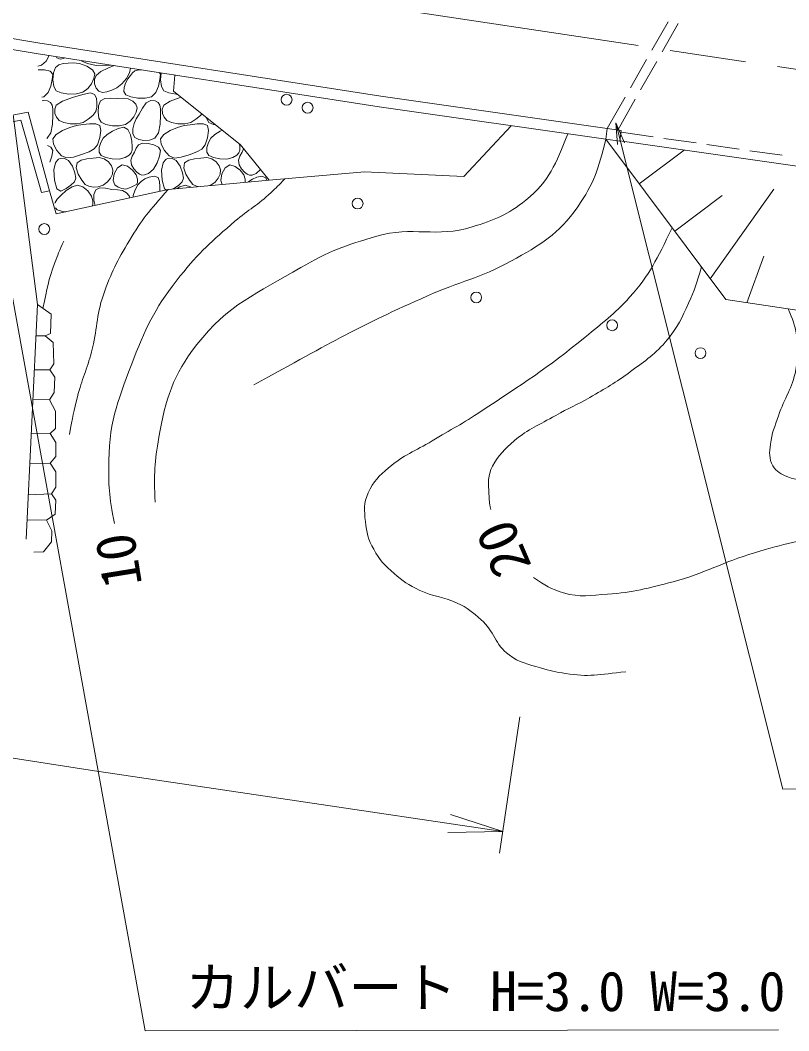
# Model space of a CAD drawing. Units: millimetres at full size, sheet at 1:1000; details may follow other scales. Extents: x 40000 to 680000, y 20000 to 380000.
# Drawn here: x 282512 to 317922, y 247830 to 294388 of the extents above; entities that cross this region are included whole.
import ezdxf
from ezdxf.enums import TextEntityAlignment as Align

# ---------------------------------------------------------------- set-up
doc = ezdxf.new("R2010")
doc.units = ezdxf.units.MM
doc.header["$LTSCALE"] = 1000
doc.linetypes.add('CHAIN', pattern=[18.5, 12, -1.5, 3.5, -1.5])
for name, color, linetype, lineweight in [('M-BGD', 7, 'Continuous', 13), ('M-BMK', 2, 'CHAIN', 13), ('M-BMK-ROW', 30, 'Continuous', 13), ('M-STR-HTXT', 7, 'Continuous', 13), ('S-STR-HTXT', 7, 'Continuous', 13)]:
    doc.layers.add(name, color=color, linetype=linetype, lineweight=lineweight)
doc.styles.add('ＭＳ ゴシック', font='')
doc.styles.get('ＭＳ ゴシック').set_extended_font_data('MS Gothic')

# ---------------------------------------------------------------- blocks, each defined once
blk = doc.blocks.new('open_arrow')
at = {"color": 0, "linetype": 'Continuous', "lineweight": -2}
blk.add_lwpolyline([(7.5, 1.25), (0, 0), (7.5, -1.25)], dxfattribs=at)

msp = doc.modelspace()

# ---------------------------------------------------------------- linework, layer by layer
at = {"layer": 'M-BGD'}
for p, q in [((277381, 294316), (283330, 293347)), ((312357, 294315), (311615, 293011)), ((277316, 293820), (283251, 292853)), ((312824, 294231), (312084, 292926)), ((283330, 293347), (299127, 290895)), ((283251, 292853), (299053, 290401)), ((283498, 292313), (283709, 292501)), ((283709, 292501), (283854, 292760)), ((284166, 292711), (284204, 292658)), ((284204, 292658), (284355, 292600)), ((284499, 292392), (284299, 292337)), ((284355, 292600), (284510, 292625)), ((284724, 292413), (284499, 292392)), ((284510, 292625), (284563, 292649)), ((284964, 292432), (284724, 292413)), ((285251, 292389), (284964, 292432)), ((285575, 292271), (285251, 292389)), ((285334, 292530), (285348, 292496)), ((285348, 292496), (285612, 292389)), ((285612, 292389), (286019, 292307)), ((311368, 292577), (310626, 291273)), ((311837, 292491), (311097, 291187)), ((283323, 292276), (283498, 292313)), ((283635, 292096), (283344, 292105)), ((283900, 292041), (283635, 292096)), ((284010, 291907), (283900, 292041)), ((284047, 291968), (284020, 291644)), ((284136, 292215), (284047, 291968)), ((284299, 292337), (284136, 292215)), ((285840, 292107), (285575, 292271)), ((285949, 291924), (285840, 292107)), ((285911, 291705), (285949, 291924)), ((286226, 292019), (286009, 291847)), ((286019, 292307), (286446, 292281)), ((286544, 292185), (286226, 292019)), ((286446, 292281), (286669, 292323)), ((286838, 292296), (286544, 292185)), ((287402, 291704), (287547, 291969)), ((287547, 291969), (287596, 292179)), ((287679, 291960), (287590, 291838)), ((287795, 292049), (287679, 291960)), ((287984, 292098), (287795, 292049)), ((288099, 292101), (287984, 292098)), ((288970, 291906), (288914, 291974)), ((289007, 291960), (288980, 291643)), ((283924, 291351), (283992, 291659)), ((283992, 291659), (284010, 291907)), ((284020, 291644), (284060, 291334)), ((285624, 291235), (285798, 291462)), ((285798, 291462), (285911, 291705)), ((286009, 291847), (285935, 291656)), ((285935, 291656), (285942, 291454)), ((286960, 291280), (287196, 291457)), ((287196, 291457), (287402, 291704)), ((287368, 291494), (287297, 291291)), ((287477, 291685), (287368, 291494)), ((287590, 291838), (287477, 291685)), ((288885, 291350), (288952, 291658)), ((288952, 291658), (288970, 291906)), ((288980, 291643), (289020, 291333)), ((283596, 290862), (283796, 291060)), ((283796, 291060), (283924, 291351)), ((284060, 291334), (284170, 291131)), ((284170, 291131), (284404, 291038)), ((284404, 291038), (284745, 290987)), ((284745, 290987), (285106, 290991)), ((285106, 290991), (285403, 291067)), ((285757, 291041), (285399, 290968)), ((285403, 291067), (285624, 291235)), ((285936, 290973), (285757, 291041)), ((285942, 291454), (286015, 291265)), ((286015, 291265), (286141, 291118)), ((286141, 291118), (286311, 291060)), ((286311, 291060), (286509, 291087)), ((286509, 291087), (286728, 291169)), ((286728, 291169), (286960, 291280)), ((287297, 291291), (287292, 291103)), ((287292, 291103), (287383, 290955)), ((288556, 290861), (288756, 291058)), ((288756, 291058), (288885, 291350)), ((289020, 291333), (289130, 291130)), ((289130, 291130), (289365, 291037)), ((289365, 291037), (289705, 290986)), ((283501, 290839), (283596, 290862)), ((283566, 290696), (283522, 290671)), ((283769, 290672), (283566, 290696)), ((283908, 290597), (283769, 290672)), ((283988, 290475), (283908, 290597)), ((284455, 290654), (284174, 290478)), ((284914, 290828), (284455, 290654)), ((285399, 290968), (284914, 290828)), ((286020, 290801), (285936, 290973)), ((286046, 290582), (286020, 290801)), ((286047, 290375), (286046, 290582)), ((286213, 290674), (286125, 290442)), ((286410, 290781), (286213, 290674)), ((286685, 290802), (286410, 290781)), ((286985, 290789), (286685, 290802)), ((287259, 290793), (286985, 290789)), ((287492, 290760), (287259, 290793)), ((287383, 290955), (287608, 290858)), ((287697, 290664), (287492, 290760)), ((287608, 290858), (287928, 290796)), ((287843, 290522), (287697, 290664)), ((287928, 290796), (288268, 290791)), ((288312, 290576), (288142, 290337)), ((288268, 290791), (288556, 290861)), ((288526, 290695), (288312, 290576)), ((288729, 290671), (288526, 290695)), ((288868, 290595), (288729, 290671)), ((288948, 290474), (288868, 290595)), ((289415, 290653), (289134, 290477)), ((289875, 290827), (289415, 290653)), ((289705, 290986), (289749, 290986)), ((289928, 290842), (289875, 290827)), ((299127, 290895), (309559, 289398)), ((310379, 290839), (309559, 289398)), ((310851, 290752), (310043, 289329)), ((284014, 290312), (283988, 290475)), ((284020, 290014), (284014, 290312)), ((284174, 290478), (284100, 290291)), ((284100, 290291), (284105, 290097)), ((284105, 290097), (284177, 289918)), ((285851, 289994), (285994, 290182)), ((285994, 290182), (286047, 290375)), ((286125, 290442), (286098, 290150)), ((286098, 290150), (286137, 289872)), ((287749, 289936), (287861, 290146)), ((287899, 290349), (287843, 290522)), ((287998, 290063), (287860, 289841)), ((287861, 290146), (287899, 290349)), ((288142, 290337), (287998, 290063)), ((288974, 290310), (288948, 290474)), ((288980, 290013), (288974, 290310)), ((289134, 290477), (289060, 290290)), ((289060, 290290), (289065, 290096)), ((289065, 290096), (289137, 289916)), ((290811, 289993), (290876, 290078)), ((299053, 290401), (309488, 288903)), ((283929, 289198), (284005, 289598)), ((284005, 289598), (284020, 290014)), ((284177, 289918), (284302, 289774)), ((284302, 289774), (284517, 289676)), ((284517, 289676), (284815, 289615)), ((284815, 289615), (285133, 289609)), ((285133, 289609), (285411, 289680)), ((285711, 289616), (285390, 289576)), ((285411, 289680), (285646, 289823)), ((285646, 289823), (285851, 289994)), ((285997, 289616), (285711, 289616)), ((286179, 289535), (285997, 289616)), ((286137, 289872), (286247, 289684)), ((286247, 289684), (286463, 289586)), ((287357, 289590), (287577, 289743)), ((287577, 289743), (287749, 289936)), ((287756, 289630), (287695, 289382)), ((287860, 289841), (287756, 289630)), ((288890, 289196), (288965, 289596)), ((288965, 289596), (288980, 290013)), ((289137, 289916), (289262, 289773)), ((289262, 289773), (289477, 289675)), ((289477, 289675), (289775, 289614)), ((289775, 289614), (290094, 289608)), ((290094, 289608), (290371, 289679)), ((290672, 289615), (290350, 289575)), ((290371, 289679), (290606, 289822)), ((290606, 289822), (290811, 289993)), ((290957, 289614), (290672, 289615)), ((291139, 289533), (290957, 289614)), ((291093, 289903), (291097, 289871)), ((291097, 289871), (291208, 289683)), ((291208, 289683), (291423, 289585)), ((283753, 288951), (283929, 289198)), ((284464, 289306), (284172, 289126)), ((284804, 289449), (284464, 289306)), ((285100, 289535), (284804, 289449)), ((285390, 289576), (285100, 289535)), ((286231, 289309), (286179, 289535)), ((286183, 288977), (286231, 289309)), ((286463, 289586), (286760, 289525)), ((286757, 289275), (286515, 289121)), ((287025, 289394), (286757, 289275)), ((286760, 289525), (287079, 289519)), ((287284, 289458), (287025, 289394)), ((287079, 289519), (287357, 289590)), ((287477, 289354), (287284, 289458)), ((287594, 289104), (287477, 289354)), ((287695, 289382), (287701, 289148)), ((287701, 289148), (287796, 288980)), ((288713, 288949), (288890, 289196)), ((289424, 289305), (289132, 289125)), ((289764, 289448), (289424, 289305)), ((290060, 289534), (289764, 289448)), ((290350, 289575), (290060, 289534)), ((291192, 289308), (291139, 289533)), ((291143, 288976), (291192, 289308)), ((291423, 289585), (291509, 289567)), ((291717, 289274), (291475, 289120)), ((291818, 289318), (291717, 289274)), ((310193, 289230), (311678, 289017)), ((283735, 288945), (283753, 288951)), ((284172, 289126), (284020, 288929)), ((284020, 288929), (284053, 288675)), ((284053, 288675), (284201, 288383)), ((286069, 288654), (286183, 288977)), ((286224, 288753), (286153, 288527)), ((286333, 288954), (286224, 288753)), ((286515, 289121), (286333, 288954)), ((287652, 288808), (287594, 289104)), ((287668, 288566), (287652, 288808)), ((287796, 288980), (287981, 288892)), ((288142, 288728), (287956, 288649)), ((287981, 288892), (288213, 288853)), ((288404, 288709), (288142, 288728)), ((288213, 288853), (288466, 288869)), ((288674, 288645), (288404, 288709)), ((288466, 288869), (288713, 288949)), ((289132, 289125), (288980, 288928)), ((288980, 288928), (289014, 288674)), ((289014, 288674), (289161, 288382)), ((291029, 288653), (291143, 288976)), ((291184, 288752), (291113, 288525)), ((291293, 288953), (291184, 288752)), ((291475, 289120), (291293, 288953)), ((292628, 288565), (292621, 288671)), ((310136, 288834), (375852, 279395)), ((312172, 288946), (313657, 288733)), ((314152, 288661), (315637, 288448)), ((283924, 288537), (283776, 288614)), ((284009, 288379), (283924, 288537)), ((283971, 288131), (284009, 288379)), ((284201, 288383), (284418, 288142)), ((285340, 288194), (285686, 288329)), ((285686, 288329), (285927, 288455)), ((285927, 288455), (286069, 288654)), ((286153, 288527), (286148, 288315)), ((286148, 288315), (286238, 288156)), ((287533, 288175), (287629, 288280)), ((287629, 288280), (287665, 288402)), ((287772, 288308), (287664, 288126)), ((287665, 288402), (287668, 288566)), ((287851, 288496), (287772, 288308)), ((287956, 288649), (287851, 288496)), ((288884, 288536), (288674, 288645)), ((288969, 288378), (288884, 288536)), ((288931, 288130), (288969, 288378)), ((289161, 288382), (289378, 288141)), ((290300, 288193), (290647, 288328)), ((290647, 288328), (290887, 288454)), ((290887, 288454), (291029, 288653)), ((291113, 288525), (291108, 288314)), ((291108, 288314), (291199, 288155)), ((292494, 288174), (292590, 288279)), ((292590, 288279), (292625, 288401)), ((292732, 288307), (292624, 288125)), ((292625, 288401), (292628, 288565)), ((292800, 288466), (292732, 288307)), ((311026, 286852), (313101, 288408)), ((316132, 288377), (317617, 288164)), ((283870, 287853), (283971, 288131)), ((284139, 287811), (284067, 287488)), ((284233, 287934), (284139, 287811)), ((284280, 287991), (284233, 287934)), ((284353, 288014), (284280, 287991)), ((284523, 288033), (284353, 288014)), ((284418, 288142), (284660, 288042)), ((284742, 287926), (284523, 288033)), ((284660, 288042), (284970, 288086)), ((284915, 287667), (284742, 287926)), ((284970, 288086), (285340, 288194)), ((285129, 287811), (285094, 287580)), ((285321, 287938), (285129, 287811)), ((285586, 288004), (285321, 287938)), ((285875, 288035), (285586, 288004)), ((286145, 288058), (285875, 288035)), ((286377, 288006), (286145, 288058)), ((286238, 288156), (286454, 288059)), ((286581, 287867), (286377, 288006)), ((286454, 288059), (286751, 287997)), ((286725, 287683), (286581, 287867)), ((286751, 287997), (287070, 287992)), ((287070, 287992), (287348, 288062)), ((287348, 288062), (287533, 288175)), ((287664, 288126), (287605, 287935)), ((287605, 287935), (287644, 287731)), ((287644, 287731), (287749, 287541)), ((288647, 287530), (288820, 287821)), ((288820, 287821), (288931, 288130)), ((289099, 287810), (289028, 287487)), ((289193, 287933), (289099, 287810)), ((289240, 287990), (289193, 287933)), ((289313, 288012), (289240, 287990)), ((289483, 288032), (289313, 288012)), ((289378, 288141), (289620, 288040)), ((289702, 287925), (289483, 288032)), ((289620, 288040), (289930, 288085)), ((289875, 287666), (289702, 287925)), ((289930, 288085), (290300, 288193)), ((290089, 287810), (290054, 287579)), ((290282, 287937), (290089, 287810)), ((290546, 288002), (290282, 287937)), ((290836, 288034), (290546, 288002)), ((291105, 288057), (290836, 288034)), ((291337, 288004), (291105, 288057)), ((291199, 288155), (291414, 288058)), ((291541, 287866), (291337, 288004)), ((291414, 288058), (291712, 287996)), ((291686, 287681), (291541, 287866)), ((291712, 287996), (292030, 287991)), ((292030, 287991), (292308, 288061)), ((292308, 288061), (292494, 288174)), ((292624, 288125), (292565, 287934)), ((292565, 287934), (292604, 287729)), ((284067, 287488), (284087, 287017)), ((285028, 287362), (284915, 287667)), ((285069, 287116), (285028, 287362)), ((285094, 287580), (285186, 287290)), ((285186, 287290), (285344, 287013)), ((286678, 287107), (286757, 287297)), ((286780, 287491), (286725, 287683)), ((286757, 287297), (286780, 287491)), ((286843, 287309), (286791, 287009)), ((286993, 287587), (286843, 287309)), ((287211, 287725), (286993, 287587)), ((287455, 287657), (287211, 287725)), ((287684, 287485), (287455, 287657)), ((287853, 287267), (287684, 287485)), ((287749, 287541), (287889, 287392)), ((287919, 287060), (287853, 287267)), ((287889, 287392), (288015, 287300)), ((288015, 287300), (288117, 287250)), ((288239, 287257), (288427, 287332)), ((288427, 287332), (288647, 287530)), ((289028, 287487), (289048, 287016)), ((289989, 287361), (289875, 287666)), ((290029, 287115), (289989, 287361)), ((290054, 287579), (290146, 287288)), ((290146, 287288), (290305, 287012)), ((291638, 287106), (291717, 287296)), ((291740, 287490), (291686, 287681)), ((291717, 287296), (291740, 287490)), ((291803, 287308), (291751, 287008)), ((291953, 287586), (291803, 287308)), ((292171, 287724), (291953, 287586)), ((292415, 287656), (292171, 287724)), ((292644, 287484), (292415, 287656)), ((292604, 287729), (292709, 287539)), ((292813, 287266), (292644, 287484)), ((292709, 287539), (292850, 287391)), ((292880, 287058), (292813, 287266)), ((292850, 287391), (292976, 287299)), ((292976, 287299), (293077, 287249)), ((293199, 287255), (293387, 287331)), ((293387, 287331), (293583, 287506)), ((284087, 287017), (284196, 286619)), ((284851, 286781), (285010, 286937)), ((285010, 286937), (285069, 287116)), ((285344, 287013), (285509, 286825)), ((285509, 286825), (285679, 286737)), ((286332, 286791), (286538, 286935)), ((286538, 286935), (286678, 287107)), ((286791, 287009), (286865, 286804)), ((286865, 286804), (287022, 286701)), ((287785, 286770), (287881, 286834)), ((287928, 286799), (287809, 286579)), ((287881, 286834), (287916, 286915)), ((287916, 286915), (287919, 287060)), ((288080, 286951), (287928, 286799)), ((288256, 287073), (288080, 286951)), ((288117, 287250), (288239, 287257)), ((288458, 287160), (288256, 287073)), ((288687, 287209), (288458, 287160)), ((288861, 287135), (288687, 287209)), ((288936, 286952), (288861, 287135)), ((288951, 286721), (288936, 286952)), ((289048, 287016), (289156, 286618)), ((289812, 286780), (289970, 286936)), ((289970, 286936), (290029, 287115)), ((290305, 287012), (290469, 286824)), ((290469, 286824), (290639, 286736)), ((291292, 286790), (291498, 286933)), ((291498, 286933), (291638, 287106)), ((291751, 287008), (291818, 286824)), ((292876, 286921), (292880, 287058)), ((293040, 286950), (293025, 286935)), ((293217, 287072), (293040, 286950)), ((293077, 287249), (293199, 287255)), ((293418, 287159), (293217, 287072)), ((293648, 287208), (293418, 287159)), ((293821, 287134), (293648, 287208)), ((293871, 287012), (293821, 287134)), ((284196, 286619), (284391, 286514)), ((284391, 286514), (284632, 286642)), ((284634, 286536), (284393, 286330)), ((284632, 286642), (284851, 286781)), ((284900, 286708), (284634, 286536)), ((285159, 286796), (284900, 286708)), ((285402, 286718), (285159, 286796)), ((285629, 286526), (285402, 286718)), ((285797, 286287), (285629, 286526)), ((285679, 286737), (285879, 286696)), ((285879, 286696), (286099, 286711)), ((285912, 286361), (285907, 286101)), ((285991, 286578), (285912, 286361)), ((286182, 286665), (285991, 286578)), ((286099, 286711), (286332, 286791)), ((286445, 286644), (286182, 286665)), ((286733, 286589), (286445, 286644)), ((287002, 286573), (286733, 286589)), ((287225, 286539), (287002, 286573)), ((287022, 286701), (287191, 286628)), ((287191, 286628), (287380, 286610)), ((287408, 286442), (287225, 286539)), ((287380, 286610), (287599, 286676)), ((287532, 286298), (287408, 286442)), ((287599, 286676), (287785, 286770)), ((287809, 286579), (287718, 286310)), ((288947, 286513), (288951, 286721)), ((289156, 286618), (289233, 286576)), ((289546, 286616), (289592, 286641)), ((289592, 286641), (289812, 286780)), ((289861, 286707), (289749, 286635)), ((290119, 286794), (289861, 286707)), ((290362, 286717), (290119, 286794)), ((290390, 286694), (290362, 286717)), ((290639, 286736), (290706, 286723)), ((291238, 286771), (291292, 286790)), ((314306, 282479), (317232, 286608)), ((284117, 285987), (284106, 285952)), ((284211, 286139), (284117, 285987)), ((284393, 286330), (284211, 286139)), ((285862, 286070), (285797, 286287)), ((285842, 285831), (285865, 285921)), ((285865, 285921), (285862, 286070)), ((285907, 286101), (285967, 285859)), ((287556, 286208), (287532, 286298)), ((287718, 286310), (287711, 286242)), ((312666, 284666), (314853, 286306)), ((284132, 285739), (284211, 285657)), ((284211, 285657), (284466, 285574)), ((284466, 285574), (284617, 285562)), ((315989, 281375), (316776, 283523))]:
    msp.add_line(p, q, dxfattribs=at)
for points in [[(293977, 287022), (292654, 288645), (289581, 291122), (289639, 291862)], [(282195, 290025), (283303, 281285), (282788, 270483)], [(283856, 286531), (284166, 285463), (289323, 286596), (293977, 287022), (298375, 287405), (302944, 287191), (305127, 289529)], [(309488, 288903), (315026, 281520), (335306, 278483), (346364, 276218), (354006, 274892), (375611, 277748), (377575, 279235)], [(283303, 281285), (283934, 280848), (283914, 279956), (283668, 279842), (283234, 279846)], [(283668, 279842), (284028, 279538), (284066, 278552), (283876, 278286), (283160, 278286)], [(283876, 278286), (284104, 277944), (284084, 277242), (283857, 276901), (283094, 276907)], [(283857, 276901), (284141, 276369), (284141, 275572), (283894, 275345), (283019, 275330)], [(283894, 275345), (284160, 274927), (284160, 274282), (283894, 273978), (282953, 273945)], [(283894, 273978), (284160, 273580), (284159, 272878), (283951, 272574), (282885, 272524)], [(283951, 272574), (284159, 272270), (284121, 271625), (283723, 271360), (282830, 271363)], [(283723, 271360), (283969, 270866), (283950, 270354), (283589, 269899), (283134, 269880)]]:
    msp.add_lwpolyline(points, dxfattribs=at)
for points in [[(276373, 288594), (276323, 288904), (282876, 290155), (283856, 286531), (283495, 286455), (282547, 289776)], [(309559, 289398), (309488, 288903), (310132, 288811), (310203, 289306)]]:
    msp.add_lwpolyline(points, close=True, dxfattribs=at)
for points, knots in [([(288729, 272187), (288666, 273510), (288702, 274024), (288900, 275176), (289207, 276952), (289547, 278022), (290652, 279445), (292078, 281282), (293430, 281811), (295435, 282988), (296712, 283738), (297515, 284026), (298936, 284439), (300594, 284921), (301688, 284348), (303334, 284865), (304366, 285189), (304968, 285425), (305811, 286102), (306911, 286987), (307159, 287759), (307748, 289153)], [0, 0, 0, 0, 1, 1, 1, 2, 2, 2, 3, 3, 3, 4, 4, 4, 5, 5, 5, 6, 6, 6, 7, 7, 7, 7]), ([(293272, 277593), (297031, 279637), (298064, 280274), (301279, 281690), (302767, 282345), (303698, 282505), (305122, 283290), (306477, 284037), (307313, 284517), (308196, 285787), (308949, 286869), (309149, 287515), (309488, 288903)], [0, 0, 0, 0, 1, 1, 1, 2, 2, 2, 3, 3, 3, 4, 4, 4, 4]), ([(286850, 271206), (286605, 272473), (286574, 272971), (286595, 274109), (286628, 275998), (287072, 277042), (287748, 278806), (288358, 280395), (288823, 281274), (289884, 282605), (290751, 283693), (291351, 284213), (292404, 285124), (293032, 285667), (293469, 285873), (294069, 286447), (294322, 286689), (294415, 286774), (294699, 287085)], [0, 0, 0, 0, 1, 1, 1, 2, 2, 2, 3, 3, 3, 4, 4, 4, 5, 5, 5, 6, 6, 6, 6]), ([(284777, 275302), (284927, 276128), (284976, 276366), (285147, 277038), (285358, 277862), (285585, 278293), (285802, 279116), (286069, 280125), (286000, 280748), (286344, 281734), (286700, 282758), (286981, 283310), (287540, 284239), (288135, 285229), (288438, 285570), (289323, 286596)], [0, 0, 0, 0, 1, 1, 1, 2, 2, 2, 3, 3, 3, 4, 4, 4, 5, 5, 5, 5]), ([(312548, 284823), (311806, 283317), (311564, 282716), (310587, 281624), (309870, 280823), (309365, 280473), (308537, 279788), (306768, 278325), (305665, 277645), (303754, 276373), (302894, 275801), (302373, 275544), (301491, 275008), (300704, 274529), (300184, 274368), (299483, 273770), (299042, 273393), (298785, 273146), (298544, 272617), (298328, 272145), (298364, 271811), (298415, 271294), (298467, 270774), (298549, 270471), (298799, 270013), (299072, 269514), (299309, 269274), (299739, 268903), (300148, 268549), (300403, 268366), (300891, 268134), (301543, 267823), (301987, 267842), (302642, 267536), (303119, 267312), (303358, 267118), (303751, 266767), (304354, 266230), (304383, 265625), (305032, 265144), (305525, 264779), (305897, 264724), (306484, 264546), (306925, 264412), (307181, 264362), (307636, 264289), (308707, 264118), (309163, 264237), (310412, 264374)], [0, 0, 0, 0, 1, 1, 1, 2, 2, 2, 3, 3, 3, 4, 4, 4, 5, 5, 5, 6, 6, 6, 7, 7, 7, 8, 8, 8, 9, 9, 9, 10, 10, 10, 11, 11, 11, 12, 12, 12, 13, 13, 13, 14, 14, 14, 15, 15, 15, 16, 16, 16, 16]), ([(284523, 284211), (284302, 283743), (284246, 283593), (284095, 283187), (283804, 282400), (283766, 282087), (283561, 281106)], [0, 0, 0, 0, 1, 1, 1, 2, 2, 2, 2]), ([(313900, 283020), (313669, 282237), (313589, 281985), (313303, 281356), (312990, 280667), (312819, 280259), (312335, 279677), (311770, 278998), (311335, 278723), (310627, 278197), (309928, 277679), (309499, 277441), (308748, 277002), (308151, 276653), (307781, 276522), (307182, 276177), (306425, 275741), (305937, 275579), (305275, 275010), (304820, 274620), (304563, 274371), (304278, 273844), (304038, 273400), (304085, 273067), (304107, 272563), (304119, 272283), (304128, 272169), (304192, 271851)], [0, 0, 0, 0, 1, 1, 1, 2, 2, 2, 3, 3, 3, 4, 4, 4, 5, 5, 5, 6, 6, 6, 7, 7, 7, 8, 8, 8, 9, 9, 9, 9]), ([(317892, 281091), (318114, 280582), (318186, 280378), (318273, 279896), (318386, 279272), (318358, 278897), (318244, 278274), (318087, 277408), (317722, 277003), (317447, 276167), (317280, 275663), (317139, 275386), (317077, 274858), (317030, 274469), (316995, 274201), (317190, 273862), (317356, 273573), (317566, 273478), (317873, 273349), (318296, 273172), (318583, 273204), (319040, 273235), (319837, 273290), (320256, 273524), (321004, 273804), (321815, 274107), (322169, 274498), (322969, 274828), (324041, 275271), (324661, 275487), (325787, 275767), (327311, 276146), (328174, 276426), (329744, 276478), (331278, 276528), (332161, 276391), (333643, 275993), (334905, 275654), (335641, 275439), (336745, 274740), (337665, 274157), (338126, 273732), (338880, 272946), (339428, 272374), (339694, 272011), (340132, 271351), (340594, 270655), (340801, 270229), (341156, 269473), (341570, 268590), (341674, 268246), (342038, 267138)], [0, 0, 0, 0, 1, 1, 1, 2, 2, 2, 3, 3, 3, 4, 4, 4, 5, 5, 5, 6, 6, 6, 7, 7, 7, 8, 8, 8, 9, 9, 9, 10, 10, 10, 11, 11, 11, 12, 12, 12, 13, 13, 13, 14, 14, 14, 15, 15, 15, 16, 16, 16, 17, 17, 17, 17]), ([(306155, 268720), (306706, 268334), (306965, 268186), (307550, 268008), (308306, 267778), (308783, 267901), (309571, 267950), (310768, 268024), (311428, 268214), (312588, 268519), (314095, 268915), (314853, 269410), (316346, 269856), (317703, 270261), (318482, 270431), (319876, 270680), (321274, 270930), (322073, 270988), (323491, 271078), (324534, 271144), (325125, 271020), (326166, 271106), (327430, 271209), (328116, 271530), (329383, 271532), (330347, 271533), (330877, 271318), (331802, 271047), (333401, 270579), (333975, 270111), (335588, 269082)], [0, 0, 0, 0, 1, 1, 1, 2, 2, 2, 3, 3, 3, 4, 4, 4, 5, 5, 5, 6, 6, 6, 7, 7, 7, 8, 8, 8, 9, 9, 9, 10, 10, 10, 10])]:
    msp.add_open_spline(points, degree=3, knots=knots, dxfattribs=at)
at = {"layer": 'M-BMK'}
msp.add_line((280816, 297756), (372259, 284007), dxfattribs=at)
at = {"layer": 'M-BMK-ROW'}
for centre in [(294785, 290725), (295753, 290355), (298057, 285943), (283622, 284765), (303522, 281615), (309783, 280332), (313854, 279050)]:
    msp.add_circle(centre, 250, dxfattribs=at)
at = {"layer": 'M-STR-HTXT'}
for p, q in [((305531, 262298), (304597, 256020)), ((278535, 260954), (285731, 259837)), ((285731, 259837), (304744, 257009))]:
    msp.add_line(p, q, dxfattribs=at)
at = {"layer": 'S-STR-HTXT'}
for points in [[(280506, 290700), (288268, 247830), (317448, 247871)], [(309953, 289665), (317641, 258957), (341310, 258971)]]:
    msp.add_lwpolyline(points, dxfattribs=at)

# ---------------------------------------------------------------- block references
at = {"layer": 'M-STR-HTXT', "xscale": 333, "yscale": 333, "rotation": 171.5}
msp.add_blockref('open_arrow', (304744, 257009), dxfattribs=at)
at = {"layer": 'S-STR-HTXT', "xscale": 133, "yscale": 133, "rotation": 284.1}
msp.add_blockref('open_arrow', (309953, 289665), dxfattribs=at)

# ---------------------------------------------------------------- texts
at = {"layer": 'M-BGD', "style": 'ＭＳ ゴシック'}
for s, rotation, p in [('20', 113.05, (305249, 268884)), ('10', 99.177, (287223, 268258))]:
    msp.add_text(s, height=1833, rotation=rotation, dxfattribs=at).set_placement(p, align=Align.MIDDLE_LEFT)
at = {"layer": 'M-STR-HTXT', "style": 'ＭＳ ゴシック'}
for s, p in [('H=3.0', (304155, 249654)), ('W=3.0', (311531, 249654))]:
    msp.add_text(s, height=1833, rotation=359.986, dxfattribs=at).set_placement(p, align=Align.MIDDLE_LEFT)
at = {"layer": 'S-STR-HTXT', "style": 'ＭＳ ゴシック'}
msp.add_text('カルバート', height=1833, rotation=0.08, dxfattribs=at).set_placement((290132, 249816), align=Align.MIDDLE_LEFT)

doc.saveas('drawing.dxf')
